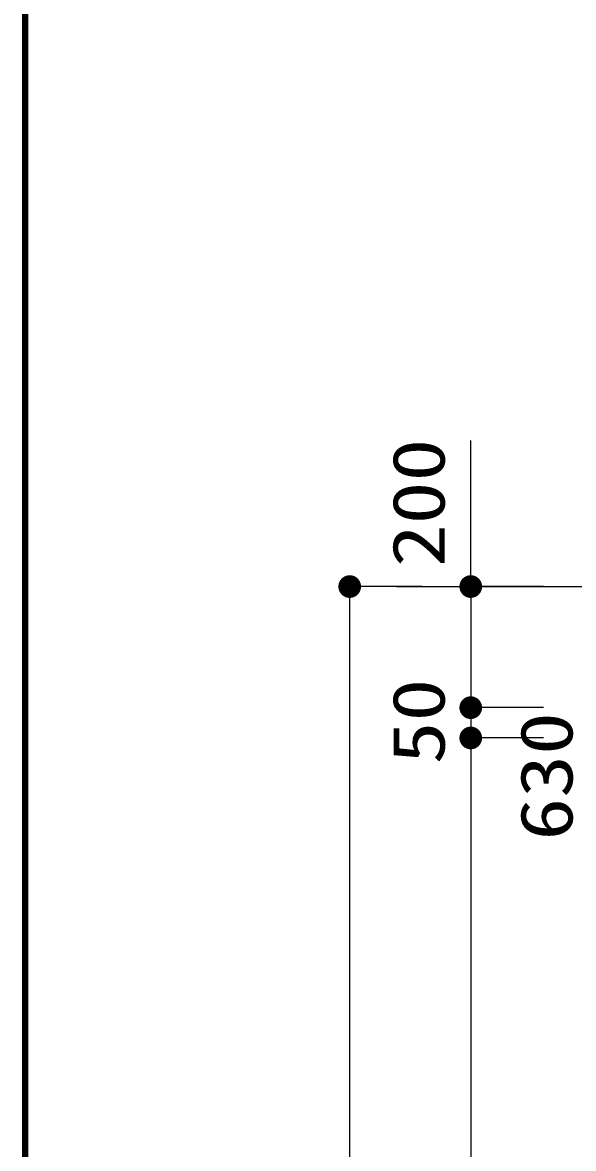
# Model space of a CAD drawing. Units: millimetres, scale not verified. Extents: x -24131 to 8910, y -6308 to 6308.
# Drawn here: x -7778 to -6868, y -2519 to -659 of the extents above; entities that cross this region are included whole.
import ezdxf
from ezdxf.enums import TextEntityAlignment as Align

# ---------------------------------------------------------------- set-up
doc = ezdxf.new("R2010")
doc.units = ezdxf.units.MM
doc.header["$LTSCALE"] = 30
for name, color, linetype, lineweight in [('0-B_機器', 2, 'Continuous', 25), ('1-5_00クル-フ-6寸法', 132, 'Continuous', 25), ('1-A_Axis_waku', 7, 'Continuous', 25)]:
    doc.layers.add(name, color=color, linetype=linetype, lineweight=lineweight)
doc.styles.add('ＭＳ ゴシック', font='')
doc.styles.get('ＭＳ ゴシック').set_extended_font_data('MS Gothic')

msp = doc.modelspace()

# ---------------------------------------------------------------- linework, layer by layer
at = {"layer": '0-B_機器'}
msp.add_line((-7159.62, -1590.65), (-2945.86, -1590.65), dxfattribs=at)
at = {"layer": '1-5_00クル-フ-6寸法', "color": 4}
for p, q in [((-7037.74, -1590.65), (-7037.74, -1349.22)), ((-7117.74, -1590.65), (-7237.74, -1590.65)), ((-7237.74, -4130.63), (-7237.74, -1590.65)), ((-6917.74, -1590.65), (-7037.74, -1590.65)), ((-7037.74, -1590.65), (-7037.74, -1790.65)), ((-6917.74, -1790.65), (-7037.74, -1790.65)), ((-6917.74, -1790.65), (-7037.74, -1790.65)), ((-7037.74, -1790.65), (-7037.74, -1840.65)), ((-6917.74, -1840.65), (-7037.74, -1840.65)), ((-6917.74, -1840.65), (-7037.74, -1840.65)), ((-7037.74, -1840.65), (-7037.74, -3780.63))]:
    msp.add_line(p, q, dxfattribs=at)
at = {"layer": '1-5_00クル-フ-6寸法'}
for points in [[(-7237.74, -1590.65), (-7253.57, -1580.6), (-7252.18, -1578.7)], [(-7237.74, -1590.65), (-7252.18, -1578.7), (-7250.57, -1576.98)], [(-7237.74, -1590.65), (-7250.57, -1576.98), (-7248.76, -1575.48)], [(-7237.74, -1590.65), (-7248.76, -1575.48), (-7246.77, -1574.22)], [(-7237.74, -1590.65), (-7246.77, -1574.22), (-7244.64, -1573.22)], [(-7237.74, -1590.65), (-7244.64, -1573.22), (-7242.4, -1572.49)], [(-7237.74, -1590.65), (-7242.4, -1572.49), (-7240.09, -1572.05)], [(-7237.74, -1590.65), (-7240.09, -1572.05), (-7237.74, -1571.9)], [(-7237.74, -1590.65), (-7237.74, -1571.9), (-7235.39, -1572.05)], [(-7237.74, -1590.65), (-7235.39, -1572.05), (-7233.07, -1572.49)], [(-7237.74, -1590.65), (-7233.07, -1572.49), (-7230.83, -1573.22)], [(-7237.74, -1590.65), (-7230.83, -1573.22), (-7228.7, -1574.22)], [(-7237.74, -1590.65), (-7228.7, -1574.22), (-7226.71, -1575.48)], [(-7237.74, -1590.65), (-7226.71, -1575.48), (-7224.9, -1576.98)], [(-7237.74, -1590.65), (-7224.9, -1576.98), (-7223.29, -1578.7)], [(-7237.74, -1590.65), (-7223.29, -1578.7), (-7221.9, -1580.6)], [(-7037.74, -1590.65), (-7053.57, -1580.6), (-7052.18, -1578.7)], [(-7037.74, -1590.65), (-7052.18, -1578.7), (-7050.57, -1576.98)], [(-7037.74, -1590.65), (-7050.57, -1576.98), (-7048.76, -1575.48)], [(-7037.74, -1590.65), (-7048.76, -1575.48), (-7046.77, -1574.22)], [(-7037.74, -1590.65), (-7046.77, -1574.22), (-7044.64, -1573.22)], [(-7037.74, -1590.65), (-7044.64, -1573.22), (-7042.4, -1572.49)], [(-7037.74, -1590.65), (-7042.4, -1572.49), (-7040.09, -1572.05)], [(-7037.74, -1590.65), (-7040.09, -1572.05), (-7037.74, -1571.9)], [(-7037.74, -1590.65), (-7037.74, -1571.9), (-7035.39, -1572.05)], [(-7037.74, -1590.65), (-7035.39, -1572.05), (-7033.07, -1572.49)], [(-7037.74, -1590.65), (-7033.07, -1572.49), (-7030.83, -1573.22)], [(-7037.74, -1590.65), (-7030.83, -1573.22), (-7028.7, -1574.22)], [(-7037.74, -1590.65), (-7028.7, -1574.22), (-7026.71, -1575.48)], [(-7037.74, -1590.65), (-7026.71, -1575.48), (-7024.9, -1576.98)], [(-7037.74, -1590.65), (-7024.9, -1576.98), (-7023.29, -1578.7)], [(-7037.74, -1590.65), (-7023.29, -1578.7), (-7021.9, -1580.6)], [(-7237.74, -1590.65), (-7256.45, -1589.47), (-7256.15, -1587.14)], [(-7237.74, -1590.65), (-7256.45, -1591.83), (-7256.45, -1589.47)], [(-7237.74, -1590.65), (-7256.15, -1594.16), (-7256.45, -1591.83)], [(-7237.74, -1590.65), (-7256.15, -1587.14), (-7255.57, -1584.86)], [(-7237.74, -1590.65), (-7255.57, -1596.44), (-7256.15, -1594.16)], [(-7237.74, -1590.65), (-7255.57, -1584.86), (-7254.7, -1582.67)], [(-7237.74, -1590.65), (-7254.7, -1598.63), (-7255.57, -1596.44)], [(-7237.74, -1590.65), (-7254.7, -1582.67), (-7253.57, -1580.6)], [(-7237.74, -1590.65), (-7253.57, -1600.7), (-7254.7, -1598.63)], [(-7237.74, -1590.65), (-7252.18, -1602.6), (-7253.57, -1600.7)], [(-7237.74, -1590.65), (-7250.57, -1604.32), (-7252.18, -1602.6)], [(-7237.74, -1590.65), (-7248.76, -1605.82), (-7250.57, -1604.32)], [(-7237.74, -1590.65), (-7246.77, -1607.08), (-7248.76, -1605.82)], [(-7237.74, -1590.65), (-7244.64, -1608.08), (-7246.77, -1607.08)], [(-7237.74, -1590.65), (-7242.4, -1608.81), (-7244.64, -1608.08)], [(-7237.74, -1590.65), (-7240.09, -1609.25), (-7242.4, -1608.81)], [(-7237.74, -1590.65), (-7237.74, -1609.4), (-7240.09, -1609.25)], [(-7237.74, -1590.65), (-7221.9, -1580.6), (-7220.77, -1582.67)], [(-7237.74, -1590.65), (-7220.77, -1582.67), (-7219.9, -1584.86)], [(-7237.74, -1590.65), (-7219.9, -1584.86), (-7219.32, -1587.14)], [(-7237.74, -1590.65), (-7219.32, -1587.14), (-7219.02, -1589.47)], [(-7237.74, -1590.65), (-7219.02, -1589.47), (-7219.02, -1591.83)], [(-7237.74, -1590.65), (-7235.39, -1609.25), (-7237.74, -1609.4)], [(-7237.74, -1590.65), (-7233.07, -1608.81), (-7235.39, -1609.25)], [(-7237.74, -1590.65), (-7230.83, -1608.08), (-7233.07, -1608.81)], [(-7237.74, -1590.65), (-7228.7, -1607.08), (-7230.83, -1608.08)], [(-7237.74, -1590.65), (-7226.71, -1605.82), (-7228.7, -1607.08)], [(-7237.74, -1590.65), (-7224.9, -1604.32), (-7226.71, -1605.82)], [(-7237.74, -1590.65), (-7223.29, -1602.6), (-7224.9, -1604.32)], [(-7237.74, -1590.65), (-7221.9, -1600.7), (-7223.29, -1602.6)], [(-7237.74, -1590.65), (-7220.77, -1598.63), (-7221.9, -1600.7)], [(-7237.74, -1590.65), (-7219.9, -1596.44), (-7220.77, -1598.63)], [(-7237.74, -1590.65), (-7219.32, -1594.16), (-7219.9, -1596.44)], [(-7237.74, -1590.65), (-7219.02, -1591.83), (-7219.32, -1594.16)], [(-7037.74, -1590.65), (-7056.45, -1589.47), (-7056.15, -1587.14)], [(-7037.74, -1590.65), (-7056.45, -1591.83), (-7056.45, -1589.47)], [(-7037.74, -1590.65), (-7056.15, -1594.16), (-7056.45, -1591.83)], [(-7037.74, -1590.65), (-7056.15, -1587.14), (-7055.57, -1584.86)], [(-7037.74, -1590.65), (-7055.57, -1596.44), (-7056.15, -1594.16)], [(-7037.74, -1590.65), (-7055.57, -1584.86), (-7054.7, -1582.67)], [(-7037.74, -1590.65), (-7054.7, -1598.63), (-7055.57, -1596.44)], [(-7037.74, -1590.65), (-7054.7, -1582.67), (-7053.57, -1580.6)], [(-7037.74, -1590.65), (-7053.57, -1600.7), (-7054.7, -1598.63)], [(-7037.74, -1590.65), (-7052.18, -1602.6), (-7053.57, -1600.7)], [(-7037.74, -1590.65), (-7050.57, -1604.32), (-7052.18, -1602.6)], [(-7037.74, -1590.65), (-7048.76, -1605.82), (-7050.57, -1604.32)], [(-7037.74, -1590.65), (-7046.77, -1607.08), (-7048.76, -1605.82)], [(-7037.74, -1590.65), (-7044.64, -1608.08), (-7046.77, -1607.08)], [(-7037.74, -1590.65), (-7042.4, -1608.81), (-7044.64, -1608.08)], [(-7037.74, -1590.65), (-7040.09, -1609.25), (-7042.4, -1608.81)], [(-7037.74, -1590.65), (-7037.74, -1609.4), (-7040.09, -1609.25)], [(-7037.74, -1590.65), (-7021.9, -1580.6), (-7020.77, -1582.67)], [(-7037.74, -1590.65), (-7020.77, -1582.67), (-7019.9, -1584.86)], [(-7037.74, -1590.65), (-7019.9, -1584.86), (-7019.32, -1587.14)], [(-7037.74, -1590.65), (-7019.32, -1587.14), (-7019.02, -1589.47)], [(-7037.74, -1590.65), (-7019.02, -1589.47), (-7019.02, -1591.83)], [(-7037.74, -1590.65), (-7035.39, -1609.25), (-7037.74, -1609.4)], [(-7037.74, -1590.65), (-7033.07, -1608.81), (-7035.39, -1609.25)], [(-7037.74, -1590.65), (-7030.83, -1608.08), (-7033.07, -1608.81)], [(-7037.74, -1590.65), (-7028.7, -1607.08), (-7030.83, -1608.08)], [(-7037.74, -1590.65), (-7026.71, -1605.82), (-7028.7, -1607.08)], [(-7037.74, -1590.65), (-7024.9, -1604.32), (-7026.71, -1605.82)], [(-7037.74, -1590.65), (-7023.29, -1602.6), (-7024.9, -1604.32)], [(-7037.74, -1590.65), (-7021.9, -1600.7), (-7023.29, -1602.6)], [(-7037.74, -1590.65), (-7020.77, -1598.63), (-7021.9, -1600.7)], [(-7037.74, -1590.65), (-7019.9, -1596.44), (-7020.77, -1598.63)], [(-7037.74, -1590.65), (-7019.32, -1594.16), (-7019.9, -1596.44)], [(-7037.74, -1590.65), (-7019.02, -1591.83), (-7019.32, -1594.16)], [(-7037.74, -1790.65), (-7056.15, -1787.14), (-7055.57, -1784.86)], [(-7037.74, -1790.65), (-7056.15, -1787.14), (-7055.57, -1784.86)], [(-7037.74, -1790.65), (-7055.57, -1784.86), (-7054.7, -1782.67)], [(-7037.74, -1790.65), (-7055.57, -1784.86), (-7054.7, -1782.67)], [(-7037.74, -1790.65), (-7054.7, -1782.67), (-7053.57, -1780.6)], [(-7037.74, -1790.65), (-7054.7, -1782.67), (-7053.57, -1780.6)], [(-7037.74, -1790.65), (-7053.57, -1780.6), (-7052.18, -1778.7)], [(-7037.74, -1790.65), (-7053.57, -1780.6), (-7052.18, -1778.7)], [(-7037.74, -1790.65), (-7052.18, -1778.7), (-7050.57, -1776.98)], [(-7037.74, -1790.65), (-7052.18, -1778.7), (-7050.57, -1776.98)], [(-7037.74, -1790.65), (-7050.57, -1776.98), (-7048.76, -1775.48)], [(-7037.74, -1790.65), (-7050.57, -1776.98), (-7048.76, -1775.48)], [(-7037.74, -1790.65), (-7048.76, -1775.48), (-7046.77, -1774.22)], [(-7037.74, -1790.65), (-7048.76, -1775.48), (-7046.77, -1774.22)], [(-7037.74, -1790.65), (-7046.77, -1774.22), (-7044.64, -1773.22)], [(-7037.74, -1790.65), (-7046.77, -1774.22), (-7044.64, -1773.22)], [(-7037.74, -1790.65), (-7044.64, -1773.22), (-7042.4, -1772.49)], [(-7037.74, -1790.65), (-7044.64, -1773.22), (-7042.4, -1772.49)], [(-7037.74, -1790.65), (-7042.4, -1772.49), (-7040.09, -1772.05)], [(-7037.74, -1790.65), (-7042.4, -1772.49), (-7040.09, -1772.05)], [(-7037.74, -1790.65), (-7040.09, -1772.05), (-7037.74, -1771.9)], [(-7037.74, -1790.65), (-7040.09, -1772.05), (-7037.74, -1771.9)], [(-7037.74, -1790.65), (-7037.74, -1771.9), (-7035.39, -1772.05)], [(-7037.74, -1790.65), (-7037.74, -1771.9), (-7035.39, -1772.05)], [(-7037.74, -1790.65), (-7035.39, -1772.05), (-7033.07, -1772.49)], [(-7037.74, -1790.65), (-7035.39, -1772.05), (-7033.07, -1772.49)], [(-7037.74, -1790.65), (-7033.07, -1772.49), (-7030.83, -1773.22)], [(-7037.74, -1790.65), (-7033.07, -1772.49), (-7030.83, -1773.22)], [(-7037.74, -1790.65), (-7030.83, -1773.22), (-7028.7, -1774.22)], [(-7037.74, -1790.65), (-7030.83, -1773.22), (-7028.7, -1774.22)], [(-7037.74, -1790.65), (-7028.7, -1774.22), (-7026.71, -1775.48)], [(-7037.74, -1790.65), (-7028.7, -1774.22), (-7026.71, -1775.48)], [(-7037.74, -1790.65), (-7026.71, -1775.48), (-7024.9, -1776.98)], [(-7037.74, -1790.65), (-7026.71, -1775.48), (-7024.9, -1776.98)], [(-7037.74, -1790.65), (-7024.9, -1776.98), (-7023.29, -1778.7)], [(-7037.74, -1790.65), (-7024.9, -1776.98), (-7023.29, -1778.7)], [(-7037.74, -1790.65), (-7023.29, -1778.7), (-7021.9, -1780.6)], [(-7037.74, -1790.65), (-7023.29, -1778.7), (-7021.9, -1780.6)], [(-7037.74, -1790.65), (-7021.9, -1780.6), (-7020.77, -1782.67)], [(-7037.74, -1790.65), (-7021.9, -1780.6), (-7020.77, -1782.67)], [(-7037.74, -1790.65), (-7020.77, -1782.67), (-7019.9, -1784.86)], [(-7037.74, -1790.65), (-7020.77, -1782.67), (-7019.9, -1784.86)], [(-7037.74, -1790.65), (-7019.9, -1784.86), (-7019.32, -1787.14)], [(-7037.74, -1790.65), (-7019.9, -1784.86), (-7019.32, -1787.14)], [(-7037.74, -1790.65), (-7056.45, -1789.47), (-7056.15, -1787.14)], [(-7037.74, -1790.65), (-7056.45, -1789.47), (-7056.15, -1787.14)], [(-7037.74, -1790.65), (-7056.45, -1791.83), (-7056.45, -1789.47)], [(-7037.74, -1790.65), (-7056.45, -1791.83), (-7056.45, -1789.47)], [(-7037.74, -1790.65), (-7056.15, -1794.16), (-7056.45, -1791.83)], [(-7037.74, -1790.65), (-7056.15, -1794.16), (-7056.45, -1791.83)], [(-7037.74, -1790.65), (-7055.57, -1796.44), (-7056.15, -1794.16)], [(-7037.74, -1790.65), (-7055.57, -1796.44), (-7056.15, -1794.16)], [(-7037.74, -1790.65), (-7054.7, -1798.63), (-7055.57, -1796.44)], [(-7037.74, -1790.65), (-7054.7, -1798.63), (-7055.57, -1796.44)], [(-7037.74, -1790.65), (-7053.57, -1800.7), (-7054.7, -1798.63)], [(-7037.74, -1790.65), (-7053.57, -1800.7), (-7054.7, -1798.63)], [(-7037.74, -1790.65), (-7052.18, -1802.6), (-7053.57, -1800.7)], [(-7037.74, -1790.65), (-7052.18, -1802.6), (-7053.57, -1800.7)], [(-7037.74, -1790.65), (-7050.57, -1804.32), (-7052.18, -1802.6)], [(-7037.74, -1790.65), (-7050.57, -1804.32), (-7052.18, -1802.6)], [(-7037.74, -1790.65), (-7048.76, -1805.82), (-7050.57, -1804.32)], [(-7037.74, -1790.65), (-7048.76, -1805.82), (-7050.57, -1804.32)], [(-7037.74, -1790.65), (-7046.77, -1807.08), (-7048.76, -1805.82)], [(-7037.74, -1790.65), (-7046.77, -1807.08), (-7048.76, -1805.82)], [(-7037.74, -1790.65), (-7044.64, -1808.08), (-7046.77, -1807.08)], [(-7037.74, -1790.65), (-7044.64, -1808.08), (-7046.77, -1807.08)], [(-7037.74, -1790.65), (-7042.4, -1808.81), (-7044.64, -1808.08)], [(-7037.74, -1790.65), (-7042.4, -1808.81), (-7044.64, -1808.08)], [(-7037.74, -1790.65), (-7040.09, -1809.25), (-7042.4, -1808.81)], [(-7037.74, -1790.65), (-7040.09, -1809.25), (-7042.4, -1808.81)], [(-7037.74, -1790.65), (-7037.74, -1809.4), (-7040.09, -1809.25)], [(-7037.74, -1790.65), (-7037.74, -1809.4), (-7040.09, -1809.25)], [(-7037.74, -1790.65), (-7019.32, -1787.14), (-7019.02, -1789.47)], [(-7037.74, -1790.65), (-7019.32, -1787.14), (-7019.02, -1789.47)], [(-7037.74, -1790.65), (-7019.02, -1789.47), (-7019.02, -1791.83)], [(-7037.74, -1790.65), (-7019.02, -1789.47), (-7019.02, -1791.83)], [(-7037.74, -1790.65), (-7035.39, -1809.25), (-7037.74, -1809.4)], [(-7037.74, -1790.65), (-7033.07, -1808.81), (-7035.39, -1809.25)], [(-7037.74, -1790.65), (-7030.83, -1808.08), (-7033.07, -1808.81)], [(-7037.74, -1790.65), (-7028.7, -1807.08), (-7030.83, -1808.08)], [(-7037.74, -1790.65), (-7026.71, -1805.82), (-7028.7, -1807.08)], [(-7037.74, -1790.65), (-7024.9, -1804.32), (-7026.71, -1805.82)], [(-7037.74, -1790.65), (-7023.29, -1802.6), (-7024.9, -1804.32)], [(-7037.74, -1790.65), (-7021.9, -1800.7), (-7023.29, -1802.6)], [(-7037.74, -1790.65), (-7020.77, -1798.63), (-7021.9, -1800.7)], [(-7037.74, -1790.65), (-7019.9, -1796.44), (-7020.77, -1798.63)], [(-7037.74, -1790.65), (-7019.32, -1794.16), (-7019.9, -1796.44)], [(-7037.74, -1790.65), (-7019.02, -1791.83), (-7019.32, -1794.16)], [(-7037.74, -1790.65), (-7035.39, -1809.25), (-7037.74, -1809.4)], [(-7037.74, -1790.65), (-7033.07, -1808.81), (-7035.39, -1809.25)], [(-7037.74, -1790.65), (-7030.83, -1808.08), (-7033.07, -1808.81)], [(-7037.74, -1790.65), (-7028.7, -1807.08), (-7030.83, -1808.08)], [(-7037.74, -1790.65), (-7026.71, -1805.82), (-7028.7, -1807.08)], [(-7037.74, -1790.65), (-7024.9, -1804.32), (-7026.71, -1805.82)], [(-7037.74, -1790.65), (-7023.29, -1802.6), (-7024.9, -1804.32)], [(-7037.74, -1790.65), (-7021.9, -1800.7), (-7023.29, -1802.6)], [(-7037.74, -1790.65), (-7020.77, -1798.63), (-7021.9, -1800.7)], [(-7037.74, -1790.65), (-7019.9, -1796.44), (-7020.77, -1798.63)], [(-7037.74, -1790.65), (-7019.32, -1794.16), (-7019.9, -1796.44)], [(-7037.74, -1790.65), (-7019.02, -1791.83), (-7019.32, -1794.16)], [(-7037.74, -1840.65), (-7042.4, -1822.49), (-7040.09, -1822.05)], [(-7037.74, -1840.65), (-7042.4, -1822.49), (-7040.09, -1822.05)], [(-7037.74, -1840.65), (-7040.09, -1822.05), (-7037.74, -1821.9)], [(-7037.74, -1840.65), (-7040.09, -1822.05), (-7037.74, -1821.9)], [(-7037.74, -1840.65), (-7037.74, -1821.9), (-7035.39, -1822.05)], [(-7037.74, -1840.65), (-7037.74, -1821.9), (-7035.39, -1822.05)], [(-7037.74, -1840.65), (-7035.39, -1822.05), (-7033.07, -1822.49)], [(-7037.74, -1840.65), (-7035.39, -1822.05), (-7033.07, -1822.49)], [(-7037.74, -1840.65), (-7056.45, -1839.47), (-7056.15, -1837.14)], [(-7037.74, -1840.65), (-7056.45, -1839.47), (-7056.15, -1837.14)], [(-7037.74, -1840.65), (-7056.45, -1841.83), (-7056.45, -1839.47)], [(-7037.74, -1840.65), (-7056.45, -1841.83), (-7056.45, -1839.47)], [(-7037.74, -1840.65), (-7056.15, -1844.16), (-7056.45, -1841.83)], [(-7037.74, -1840.65), (-7056.15, -1844.16), (-7056.45, -1841.83)], [(-7037.74, -1840.65), (-7056.15, -1837.14), (-7055.57, -1834.86)], [(-7037.74, -1840.65), (-7056.15, -1837.14), (-7055.57, -1834.86)], [(-7037.74, -1840.65), (-7055.57, -1846.44), (-7056.15, -1844.16)], [(-7037.74, -1840.65), (-7055.57, -1846.44), (-7056.15, -1844.16)], [(-7037.74, -1840.65), (-7055.57, -1834.86), (-7054.7, -1832.67)], [(-7037.74, -1840.65), (-7055.57, -1834.86), (-7054.7, -1832.67)], [(-7037.74, -1840.65), (-7054.7, -1848.63), (-7055.57, -1846.44)], [(-7037.74, -1840.65), (-7054.7, -1848.63), (-7055.57, -1846.44)], [(-7037.74, -1840.65), (-7054.7, -1832.67), (-7053.57, -1830.6)], [(-7037.74, -1840.65), (-7054.7, -1832.67), (-7053.57, -1830.6)], [(-7037.74, -1840.65), (-7053.57, -1850.7), (-7054.7, -1848.63)], [(-7037.74, -1840.65), (-7053.57, -1850.7), (-7054.7, -1848.63)], [(-7037.74, -1840.65), (-7053.57, -1830.6), (-7052.18, -1828.7)], [(-7037.74, -1840.65), (-7053.57, -1830.6), (-7052.18, -1828.7)], [(-7037.74, -1840.65), (-7052.18, -1852.6), (-7053.57, -1850.7)], [(-7037.74, -1840.65), (-7052.18, -1852.6), (-7053.57, -1850.7)], [(-7037.74, -1840.65), (-7052.18, -1828.7), (-7050.57, -1826.98)], [(-7037.74, -1840.65), (-7052.18, -1828.7), (-7050.57, -1826.98)], [(-7037.74, -1840.65), (-7050.57, -1854.32), (-7052.18, -1852.6)], [(-7037.74, -1840.65), (-7050.57, -1854.32), (-7052.18, -1852.6)], [(-7037.74, -1840.65), (-7050.57, -1826.98), (-7048.76, -1825.48)], [(-7037.74, -1840.65), (-7050.57, -1826.98), (-7048.76, -1825.48)], [(-7037.74, -1840.65), (-7048.76, -1855.82), (-7050.57, -1854.32)], [(-7037.74, -1840.65), (-7048.76, -1855.82), (-7050.57, -1854.32)], [(-7037.74, -1840.65), (-7048.76, -1825.48), (-7046.77, -1824.22)], [(-7037.74, -1840.65), (-7048.76, -1825.48), (-7046.77, -1824.22)], [(-7037.74, -1840.65), (-7046.77, -1857.08), (-7048.76, -1855.82)], [(-7037.74, -1840.65), (-7046.77, -1857.08), (-7048.76, -1855.82)], [(-7037.74, -1840.65), (-7046.77, -1824.22), (-7044.64, -1823.22)], [(-7037.74, -1840.65), (-7046.77, -1824.22), (-7044.64, -1823.22)], [(-7037.74, -1840.65), (-7044.64, -1858.08), (-7046.77, -1857.08)], [(-7037.74, -1840.65), (-7044.64, -1858.08), (-7046.77, -1857.08)], [(-7037.74, -1840.65), (-7044.64, -1823.22), (-7042.4, -1822.49)], [(-7037.74, -1840.65), (-7044.64, -1823.22), (-7042.4, -1822.49)], [(-7037.74, -1840.65), (-7042.4, -1858.81), (-7044.64, -1858.08)], [(-7037.74, -1840.65), (-7042.4, -1858.81), (-7044.64, -1858.08)], [(-7037.74, -1840.65), (-7040.09, -1859.25), (-7042.4, -1858.81)], [(-7037.74, -1840.65), (-7040.09, -1859.25), (-7042.4, -1858.81)], [(-7037.74, -1840.65), (-7037.74, -1859.4), (-7040.09, -1859.25)], [(-7037.74, -1840.65), (-7037.74, -1859.4), (-7040.09, -1859.25)], [(-7037.74, -1840.65), (-7033.07, -1822.49), (-7030.83, -1823.22)], [(-7037.74, -1840.65), (-7033.07, -1822.49), (-7030.83, -1823.22)], [(-7037.74, -1840.65), (-7030.83, -1823.22), (-7028.7, -1824.22)], [(-7037.74, -1840.65), (-7030.83, -1823.22), (-7028.7, -1824.22)], [(-7037.74, -1840.65), (-7028.7, -1824.22), (-7026.71, -1825.48)], [(-7037.74, -1840.65), (-7028.7, -1824.22), (-7026.71, -1825.48)], [(-7037.74, -1840.65), (-7026.71, -1825.48), (-7024.9, -1826.98)], [(-7037.74, -1840.65), (-7026.71, -1825.48), (-7024.9, -1826.98)], [(-7037.74, -1840.65), (-7024.9, -1826.98), (-7023.29, -1828.7)], [(-7037.74, -1840.65), (-7024.9, -1826.98), (-7023.29, -1828.7)], [(-7037.74, -1840.65), (-7023.29, -1828.7), (-7021.9, -1830.6)], [(-7037.74, -1840.65), (-7023.29, -1828.7), (-7021.9, -1830.6)], [(-7037.74, -1840.65), (-7021.9, -1830.6), (-7020.77, -1832.67)], [(-7037.74, -1840.65), (-7021.9, -1830.6), (-7020.77, -1832.67)], [(-7037.74, -1840.65), (-7020.77, -1832.67), (-7019.9, -1834.86)], [(-7037.74, -1840.65), (-7020.77, -1832.67), (-7019.9, -1834.86)], [(-7037.74, -1840.65), (-7019.9, -1834.86), (-7019.32, -1837.14)], [(-7037.74, -1840.65), (-7019.9, -1834.86), (-7019.32, -1837.14)], [(-7037.74, -1840.65), (-7019.32, -1837.14), (-7019.02, -1839.47)], [(-7037.74, -1840.65), (-7019.32, -1837.14), (-7019.02, -1839.47)], [(-7037.74, -1840.65), (-7019.02, -1839.47), (-7019.02, -1841.83)], [(-7037.74, -1840.65), (-7019.02, -1839.47), (-7019.02, -1841.83)], [(-7037.74, -1840.65), (-7035.39, -1859.25), (-7037.74, -1859.4)], [(-7037.74, -1840.65), (-7033.07, -1858.81), (-7035.39, -1859.25)], [(-7037.74, -1840.65), (-7030.83, -1858.08), (-7033.07, -1858.81)], [(-7037.74, -1840.65), (-7028.7, -1857.08), (-7030.83, -1858.08)], [(-7037.74, -1840.65), (-7026.71, -1855.82), (-7028.7, -1857.08)], [(-7037.74, -1840.65), (-7024.9, -1854.32), (-7026.71, -1855.82)], [(-7037.74, -1840.65), (-7023.29, -1852.6), (-7024.9, -1854.32)], [(-7037.74, -1840.65), (-7021.9, -1850.7), (-7023.29, -1852.6)], [(-7037.74, -1840.65), (-7020.77, -1848.63), (-7021.9, -1850.7)], [(-7037.74, -1840.65), (-7019.9, -1846.44), (-7020.77, -1848.63)], [(-7037.74, -1840.65), (-7019.32, -1844.16), (-7019.9, -1846.44)], [(-7037.74, -1840.65), (-7019.02, -1841.83), (-7019.32, -1844.16)], [(-7037.74, -1840.65), (-7035.39, -1859.25), (-7037.74, -1859.4)], [(-7037.74, -1840.65), (-7033.07, -1858.81), (-7035.39, -1859.25)], [(-7037.74, -1840.65), (-7030.83, -1858.08), (-7033.07, -1858.81)], [(-7037.74, -1840.65), (-7028.7, -1857.08), (-7030.83, -1858.08)], [(-7037.74, -1840.65), (-7026.71, -1855.82), (-7028.7, -1857.08)], [(-7037.74, -1840.65), (-7024.9, -1854.32), (-7026.71, -1855.82)], [(-7037.74, -1840.65), (-7023.29, -1852.6), (-7024.9, -1854.32)], [(-7037.74, -1840.65), (-7021.9, -1850.7), (-7023.29, -1852.6)], [(-7037.74, -1840.65), (-7020.77, -1848.63), (-7021.9, -1850.7)], [(-7037.74, -1840.65), (-7019.9, -1846.44), (-7020.77, -1848.63)], [(-7037.74, -1840.65), (-7019.32, -1844.16), (-7019.9, -1846.44)], [(-7037.74, -1840.65), (-7019.02, -1841.83), (-7019.32, -1844.16)]]:
    msp.add_solid(points, dxfattribs=at)
at = {"layer": '1-A_Axis_waku'}
for p, q in [((-7778.4, 5769.9), (-7778.4, -5814.9)), ((-7777.8, 5769.3), (-7777.8, -5814.3)), ((-7777.2, 5768.7), (-7777.2, -5813.7)), ((-7776.6, 5768.1), (-7776.6, -5813.1)), ((-7776, 5767.5), (-7776, -5812.5)), ((-7775.4, 5766.9), (-7775.4, -5811.9)), ((-7774.8, 5766.3), (-7774.8, -5811.3)), ((-7774.2, 5765.7), (-7774.2, -5810.7)), ((-7773.6, 5765.1), (-7773.6, -5810.1)), ((-7773, 5764.5), (-7773, -5809.5)), ((-7772.4, 5763.9), (-7772.4, -5808.9)), ((-7771.8, 5763.3), (-7771.8, -5808.3)), ((-7771.2, 5762.7), (-7771.2, -5807.7)), ((-7770.6, 5762.1), (-7770.6, -5807.1)), ((-7770, 5761.5), (-7770, -5806.5))]:
    msp.add_line(p, q, dxfattribs=at)

# ---------------------------------------------------------------- texts
at = {"layer": '1-5_00クル-フ-6寸法', "color": 3, "style": 'ＭＳ ゴシック', "width": 1.2}
for s, p in [('200', (-7054.83, -1558.62)), ('50', (-7054.83, -1884.22)), ('630', (-6843.58, -2010.21))]:
    msp.add_text(s, height=86.66, rotation=90, dxfattribs=at).set_placement(p, align=Align.BOTTOM_LEFT)

doc.saveas('drawing.dxf')
